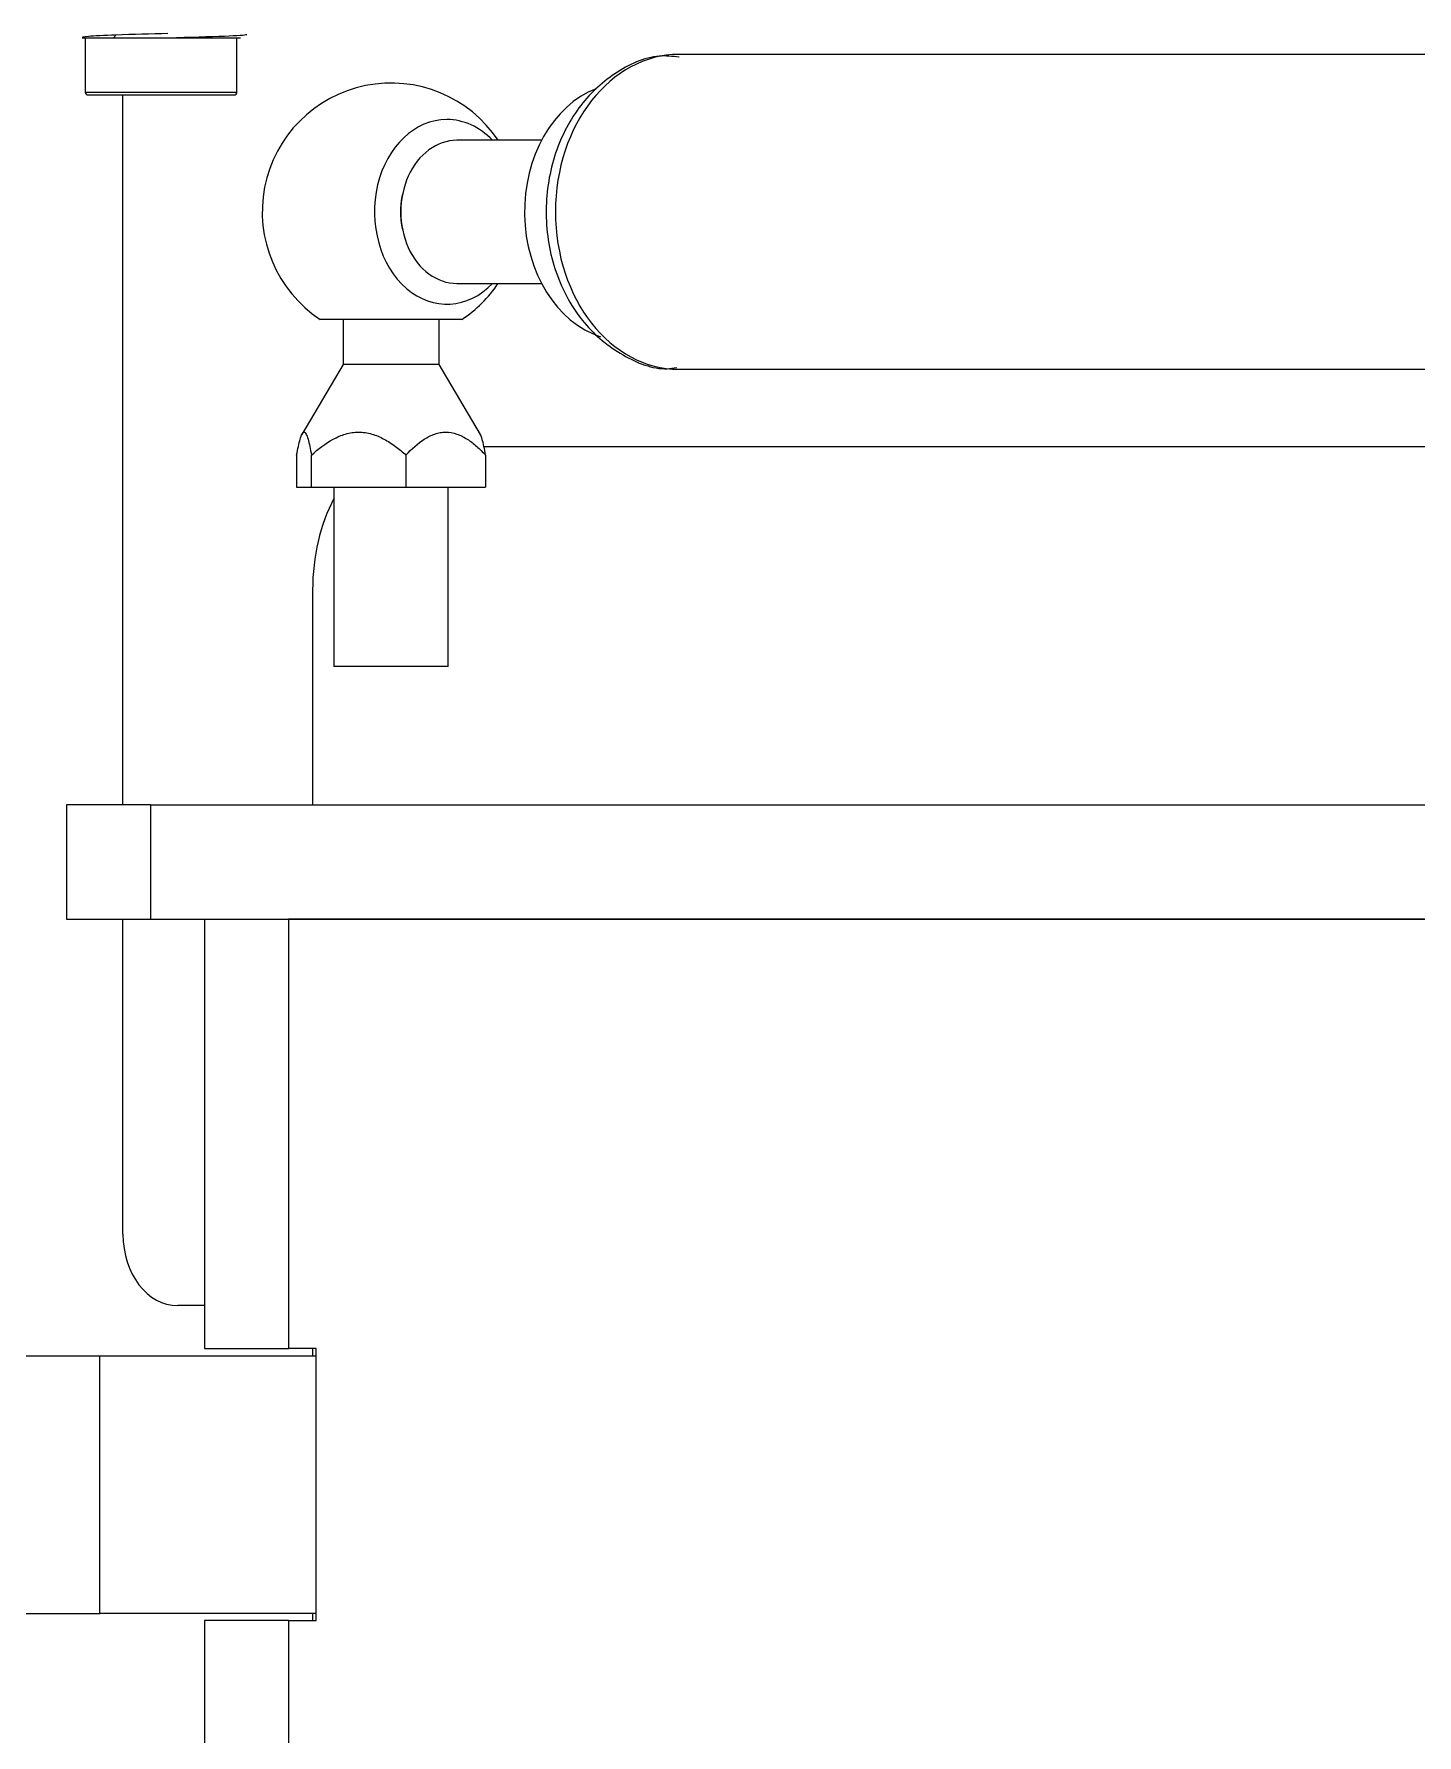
# Model space of a CAD drawing. Extents: x -681219 to -550379, y -242630 to -158199.
# Drawn here: x -603288 to -603191.4, y -229084.9 to -228966 of the extents above; entities that cross this region are included whole.
import ezdxf

# ---------------------------------------------------------------- set-up
doc = ezdxf.new("R2010")
doc.units = 0
doc.header["$LTSCALE"] = 1000
doc.layers.get('0').update_dxf_attribs({"linetype": 'CONTINUOUS'})

# ---------------------------------------------------------------- blocks, each defined once
blk = doc.blocks.new('CYPJ15001B0001XY_A_CYPJ1000_V_1')
at = {"color": 0, "linetype": 'ByBlock', "lineweight": -2}
for p, q in [((406, 766.52), (406, 721.66)), ((424, 766.52), (424, 721.66)), ((454.5, 723.98), (454.5, 718.12)), ((462.5, 723.98), (454.5, 723.98)), ((462.5, 718.12), (462.5, 723.98)), ((512.3, 722.67), (512.3, 712.07)), ((516.1, 722.67), (512.3, 722.67)), ((516.1, 722.89), (516.1, 720.7)), ((406, 721.66), (424, 721.66)), ((406, 706.54), (406, 721.66)), ((424, 721.66), (424, 706.54)), ((512.1, 722.47), (512.1, 712.27)), ((516.1, 720.7), (516.1, 716.85)), ((432.5, 720.04), (454.5, 720.04)), ((462.5, 720.04), (512.1, 720.04)), ((454.5, 718.12), (454.5, 578.72)), ((462.5, 718.12), (454.5, 718.12)), ((462.5, 718.12), (462.5, 578.72)), ((427.5, 714.33), (427.5, 716.21)), ((405.5, 714.33), (167.5, 714.33)), ((405.5, 708.47), (405.5, 714.33)), ((424.5, 714.33), (424.5, 708.47)), ((454.5, 714.33), (424.5, 714.33)), ((512.3, 712.07), (516.1, 712.07)), ((405.5, 708.47), (167.5, 708.47)), ((405.5, 708.47), (405.5, 706.54)), ((454.5, 708.47), (424.5, 708.47)), ((424.5, 706.54), (424.5, 708.47)), ((454.5, 578.72), (454.5, 708.47)), ((486.93, 707.9), (484.7, 707.9)), ((484.7, 707.9), (484.7, 706.86)), ((493.27, 704.64), (488.38, 707.53)), ((406, 706.79), (405.5, 706.79)), ((405.5, 706.54), (424.5, 706.54)), ((424.5, 706.79), (424, 706.79)), ((477.5, 706.79), (462.5, 706.79)), ((484.7, 706.86), (484.7, 700.26)), ((484.7, 706.86), (486.93, 706.86)), ((496.42, 696.35), (496.42, 706.24)), ((472.17, 697.3), (472.17, 705.3)), ((484.7, 705.3), (472.17, 705.3)), ((493.27, 697.95), (493.27, 704.64)), ((496.42, 704.64), (493.27, 704.64)), ((486.93, 700.26), (484.7, 700.26)), ((484.7, 700.26), (484.7, 694.7)), ((502.89, 700.54), (502.67, 700.5)), ((505.19, 700.5), (504.97, 700.54)), ((488.38, 695.06), (493.27, 697.95)), ((493.27, 697.95), (496.42, 697.95)), ((472.17, 697.3), (484.7, 697.3)), ((498.93, 696.7), (498.93, 690.78)), ((508.93, 690.78), (508.93, 696.7)), ((486.93, 694.7), (484.7, 694.7)), ((487.5, 575.54), (487.5, 694.82)), ((492.93, 681.19), (492.93, 560.79)), ((514.93, 560.79), (514.93, 681.19))]:
    blk.add_line(p, q, dxfattribs=at)
for centre, radius, start, end in [((512.3, 722.47), 0.2, 90, 180), ((607.68, 812.78), 129.87, 225.1551, 225.2655), ((-123.31, 699.16), 639.95, 1.58825, 1.91381), ((512.3, 712.27), 0.2, 180, 270), ((503.93, 701.3), 9, 303.7687, 146.6199), ((503.93, 701.3), 9, 213.3801, 236.2313)]:
    blk.add_arc(centre, radius, start, end, dxfattribs=at)
for centre, major_axis, ratio, start_param, end_param in [((432.5, 716.21), (-5, 0), 0.765726, 4.712389, 6.283185), ((477.5, 700.35), (10, 0), 0.643167, 0.876279, 1.570796), ((503.93, 697.4), (6.45, 0), 0.784097, 0, 3.824701), ((503.93, 696.7), (5, 0), 0.784097, 0, 3.141593), ((503.93, 697.4), (4.14, 0), 0.784097, 1.31676, 1.824833), ((503.93, 697.4), (6.45, 0), 0.784097, 5.600077, 6.283185), ((503.93, 684.92), (-9, 0), 0.784097, 3.437892, 6.033738), ((503.93, 681.19), (-11, 0), 0.784097, 3.141593, 6.283185)]:
    blk.add_ellipse(centre, major_axis=major_axis, ratio=ratio, start_param=start_param, end_param=end_param, dxfattribs=at)
for points, knots in [([(516.28, 720.53), (516.25, 721.36), (516.19, 722.7), (516.13, 722.97), (516.1, 722.81)], [0, 0, 0, 0, 0.5, 1, 1, 1, 1]), ([(516.1, 716.85), (516.1, 716.4), (516.1, 715.96), (516.1, 715.12), (516.1, 714.72), (516.1, 713.61), (516.1, 712.99), (516.1, 712.33), (516.1, 712.16), (516.1, 711.92), (516.1, 711.85), (516.1, 711.81)], [0, 0, 0, 0, 0.125, 0.125, 0.25, 0.25, 0.5, 0.5, 0.625, 0.625, 0.7312871, 0.7312871, 0.7312871, 0.7312871]), ([(516.1, 716.85), (516.14, 715.37), (516.18, 713.95), (516.25, 712.03), (516.29, 711.47), (516.33, 711.39)], [0, 0, 0, 0, 0.03125, 0.03125, 0.05999735, 0.05999735, 0.05999735, 0.05999735]), ([(486.93, 707.9), (487.36, 707.82), (487.75, 707.74), (488.19, 707.61), (488.32, 707.57), (488.45, 707.5), (488.48, 707.48), (488.53, 707.43), (488.54, 707.4), (488.54, 707.33), (488.49, 707.28), (488.32, 707.19), (488.2, 707.14), (487.9, 707.06), (487.73, 707.02), (487.35, 706.94), (487.15, 706.9), (486.93, 706.86)], [0, 0, 0, 0, 0.25, 0.25, 0.375, 0.375, 0.4375, 0.4375, 0.5, 0.5, 0.625, 0.625, 0.75, 0.75, 0.875, 0.875, 1, 1, 1, 1]), ([(486.93, 706.86), (487.36, 706.39), (487.75, 705.89), (488.19, 705.07), (488.32, 704.78), (488.45, 704.33), (488.48, 704.18), (488.53, 703.88), (488.54, 703.72), (488.54, 703.26), (488.49, 702.95), (488.32, 702.35), (488.2, 702.07), (487.9, 701.52), (487.73, 701.25), (487.35, 700.74), (487.15, 700.5), (486.93, 700.26)], [0, 0, 0, 0, 0.25, 0.25, 0.375, 0.375, 0.4375, 0.4375, 0.5, 0.5, 0.625, 0.625, 0.75, 0.75, 0.875, 0.875, 1, 1, 1, 1]), ([(486.93, 700.26), (487.36, 699.86), (487.75, 699.45), (488.19, 698.75), (488.32, 698.5), (488.45, 698.13), (488.48, 698), (488.53, 697.74), (488.54, 697.61), (488.54, 697.22), (488.49, 696.96), (488.32, 696.46), (488.2, 696.22), (487.9, 695.75), (487.73, 695.53), (487.35, 695.1), (487.15, 694.9), (486.93, 694.7)], [0, 0, 0, 0, 0.25, 0.25, 0.375, 0.375, 0.4375, 0.4375, 0.5, 0.5, 0.625, 0.625, 0.75, 0.75, 0.875, 0.875, 1, 1, 1, 1]), ([(486.93, 694.7), (487.36, 694.77), (487.75, 694.85), (488.19, 694.98), (488.32, 695.02), (488.41, 695.07), (488.42, 695.08), (488.42, 695.08)], [0, 0, 0, 0, 0.25, 0.25, 0.375, 0.375, 0.3842221, 0.3842221, 0.3842221, 0.3842221]), ([(514.74, 681.16), (514.8, 681.67), (514.95, 683.16), (513.71, 685.8), (511.3, 688.36), (507.83, 690.09), (503.76, 690.68), (499.61, 689.98), (496.08, 688.03), (493.84, 685.27), (492.83, 682.8), (493.01, 681.58), (493.05, 681.33)], [0, 0, 0, 0, 0.046878, 0.15719, 0.268177, 0.385611, 0.506983, 0.630949, 0.75703, 0.870294, 0.977542, 1, 1, 1, 1])]:
    blk.add_open_spline(points, degree=3, knots=knots, dxfattribs=at)

msp = doc.modelspace()

# ---------------------------------------------------------------- linework, layer by layer
at = {"color": 4}
msp.add_circle((-602561.7373, -229682.3646), 700, dxfattribs=at)

# ---------------------------------------------------------------- block references
at = {"color": 4, "rotation": 89.99999999999999}
msp.add_blockref('CYPJ15001B0001XY_A_CYPJ1000_V_1', (-602561.7373, -229482.3646), dxfattribs=at)

doc.saveas('drawing.dxf')
